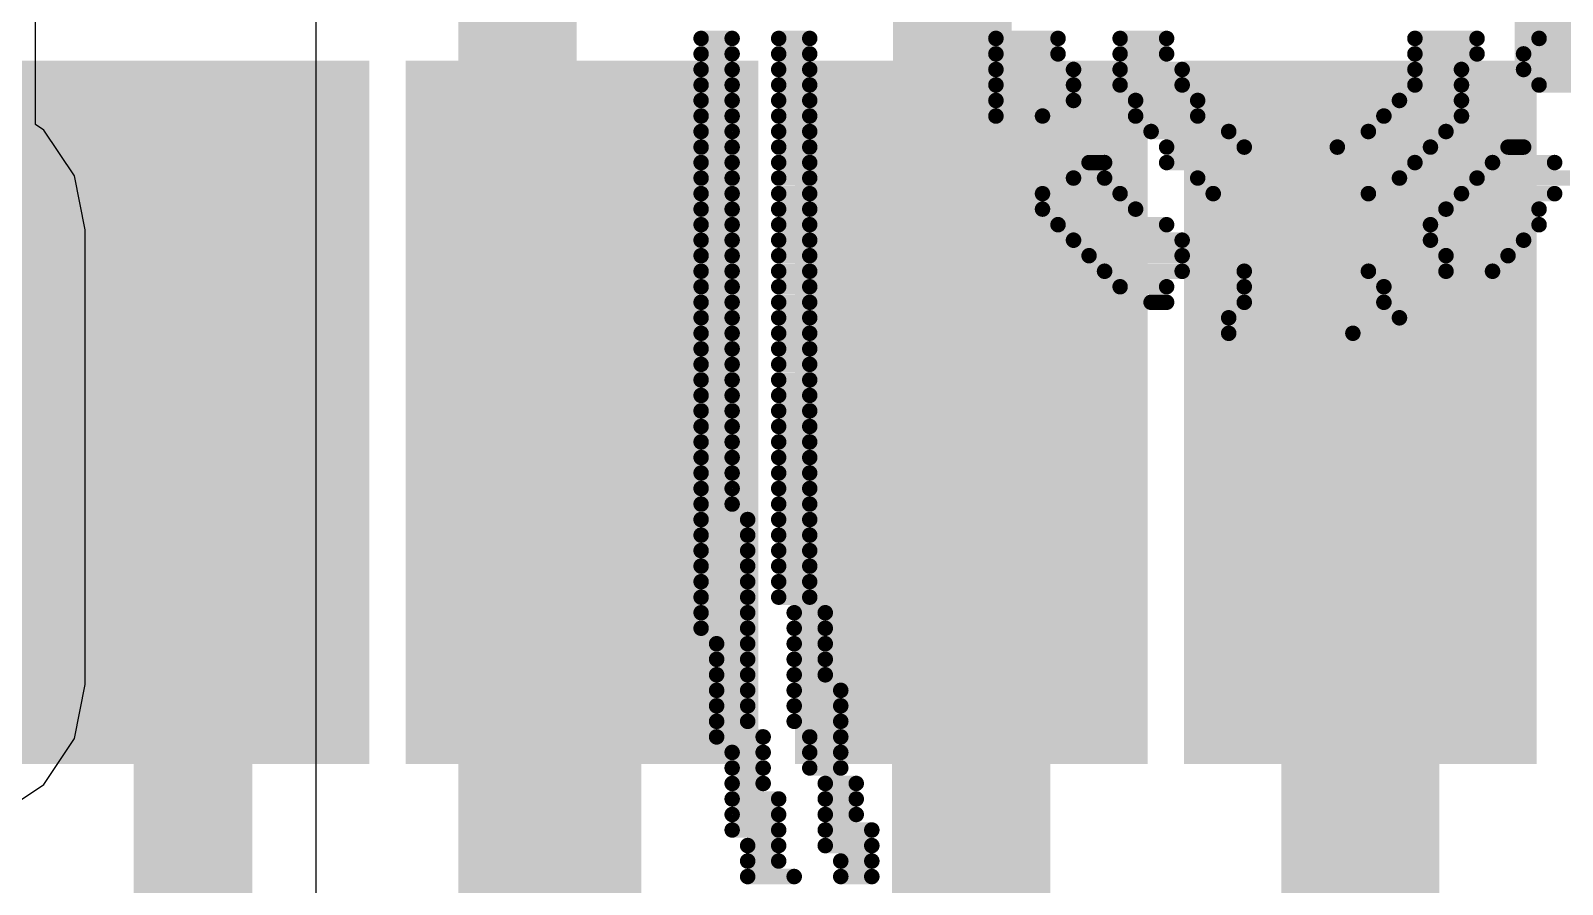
# Model space of a CAD drawing. Header units: inches. Extents: x -8 to 384, y -12 to 64.
# Drawn here: x 10.423 to 12.392, y 3.045 to 4.142 of the extents above; entities that cross this region are included whole.
import ezdxf

# ---------------------------------------------------------------- set-up
doc = ezdxf.new("R2010")
doc.units = ezdxf.units.IN
for name, color, linetype in [('Board_outline', 216, 'Continuous'), ('Bottom Layer', 5, 'Continuous'), ('Bottom Overlay', 54, 'Continuous'), ('Top Layer', 1, 'Continuous'), ('Top Paste', 8, 'Continuous'), ('Top Solder', 216, 'Continuous')]:
    doc.layers.add(name, color=color, linetype=linetype)

# ---------------------------------------------------------------- blocks, each defined once
blk = doc.blocks.new('QFN64_45')
at = {"layer": 'Top Layer'}
for points in [[(2.375, -4.05), (2.375, -4.75), (2.125, -4.75), (2.125, -4.05)], [(2.875, -4.05), (2.875, -4.75), (2.625, -4.75), (2.625, -4.05)], [(3.375, -4.05), (3.375, -4.75), (3.125, -4.75), (3.125, -4.05)], [(3.875, -4.05), (3.875, -4.75), (3.625, -4.75), (3.625, -4.05)]]:
    blk.add_hatch(color=1, dxfattribs=at).paths.add_polyline_path(points)
at = {"layer": 'Top Paste'}
for points in [[(2.375, -4.05), (2.375, -4.75), (2.125, -4.75), (2.125, -4.05)], [(2.875, -4.05), (2.875, -4.75), (2.625, -4.75), (2.625, -4.05)], [(3.375, -4.05), (3.375, -4.75), (3.125, -4.75), (3.125, -4.05)], [(3.875, -4.05), (3.875, -4.75), (3.625, -4.75), (3.625, -4.05)]]:
    blk.add_hatch(color=8, dxfattribs=at).paths.add_polyline_path(points)
at = {"layer": 'Top Solder'}
for points in [[(3.9484, -3.5234), (4.8516, -3.5234), (4.8516, -3.9766), (3.9484, -3.9766)], [(2.4766, -3.9484), (2.4766, -4.8516), (2.0234, -4.8516), (2.0234, -3.9484)], [(2.9766, -3.9484), (2.9766, -4.8516), (2.5234, -4.8516), (2.5234, -3.9484)], [(3.4766, -3.9484), (3.4766, -4.8516), (3.0234, -4.8516), (3.0234, -3.9484)], [(3.9766, -3.9484), (3.9766, -4.8516), (3.5234, -4.8516), (3.5234, -3.9484)]]:
    blk.add_hatch(color=216, dxfattribs=at).paths.add_polyline_path(points)

msp = doc.modelspace()

# ---------------------------------------------------------------- linework, layer by layer
at = {"layer": 'Board_outline'}
msp.add_lwpolyline([(37.5368, 13.3604, 0.254, 0.254, 1), (-7.4632, 13.3604, 0.254, 0.254, 1)], format="xyseb", close=True, dxfattribs=at)
at = {"layer": 'Bottom Layer'}
for p, q in [((10.4299, 4.0215), (10.4299, 11.7015)), ((10.79, 4.7752), (10.79, 1.0217)), ((10.4406, 4.0144), (10.4299, 4.0215)), ((10.4799, 3.9556), (10.4406, 4.0144)), ((10.4937, 3.8862), (10.4799, 3.9556)), ((10.4937, 3.302), (10.4937, 3.8862)), ((10.4799, 3.2326), (10.4937, 3.302)), ((10.4406, 3.1738), (10.4799, 3.2326)), ((10.3818, 3.1345), (10.4406, 3.1738))]:
    msp.add_line(p, q, dxfattribs=at)
for points in [[(11.049, 0.9144, 0.1524, 0.1524, 0), (11.049, 4.7752, 0.1524, 0.1524, 0)], [(11.6078, 0.9144, 0.1524, 0.1524, 0), (11.6078, 4.5974, 0.1524, 0.1524, 0)]]:
    msp.add_lwpolyline(points, format="xyseb", dxfattribs=at)
at = {"layer": 'Bottom Overlay'}
for points in [[(11.285, 4.1321, 0.0199, 0.0199, 0), (11.3248, 4.1321, 0.0199, 0.0199, 0)], [(11.3847, 4.1321, 0.0199, 0.0199, 0), (11.4245, 4.1321, 0.0199, 0.0199, 0)], [(11.6638, 4.1321, 0.0199, 0.0199, 0), (11.7436, 4.1321, 0.0199, 0.0199, 0)], [(11.8233, 4.1321, 0.0199, 0.0199, 0), (11.8832, 4.1321, 0.0199, 0.0199, 0)], [(12.2022, 4.1321, 0.0199, 0.0199, 0), (12.282, 4.1321, 0.0199, 0.0199, 0)], [(12.3617, 4.1321, 0.0199, 0.0199, 0), (12.4415, 4.1321, 0.0199, 0.0199, 0)], [(11.285, 4.1122, 0.0199, 0.0199, 0), (11.3248, 4.1122, 0.0199, 0.0199, 0)], [(11.3847, 4.1122, 0.0199, 0.0199, 0), (11.4245, 4.1122, 0.0199, 0.0199, 0)], [(11.6638, 4.1122, 0.0199, 0.0199, 0), (11.7436, 4.1122, 0.0199, 0.0199, 0)], [(11.8233, 4.1122, 0.0199, 0.0199, 0), (11.8832, 4.1122, 0.0199, 0.0199, 0)], [(12.2022, 4.1122, 0.0199, 0.0199, 0), (12.282, 4.1122, 0.0199, 0.0199, 0)], [(12.3418, 4.1122, 0.0199, 0.0199, 0), (13.6977, 4.1122, 0.0199, 0.0199, 0)], [(11.285, 4.0922, 0.0199, 0.0199, 0), (11.3248, 4.0922, 0.0199, 0.0199, 0)], [(11.3847, 4.0922, 0.0199, 0.0199, 0), (11.4245, 4.0922, 0.0199, 0.0199, 0)], [(11.6638, 4.0922, 0.0199, 0.0199, 0), (11.7635, 4.0922, 0.0199, 0.0199, 0)], [(11.8233, 4.0922, 0.0199, 0.0199, 0), (11.9031, 4.0922, 0.0199, 0.0199, 0)], [(12.2022, 4.0922, 0.0199, 0.0199, 0), (12.262, 4.0922, 0.0199, 0.0199, 0)], [(12.3418, 4.0922, 0.0199, 0.0199, 0), (13.6977, 4.0922, 0.0199, 0.0199, 0)], [(11.285, 4.0723, 0.0199, 0.0199, 0), (11.3248, 4.0723, 0.0199, 0.0199, 0)], [(11.3847, 4.0723, 0.0199, 0.0199, 0), (11.4245, 4.0723, 0.0199, 0.0199, 0)], [(11.6638, 4.0723, 0.0199, 0.0199, 0), (11.7635, 4.0723, 0.0199, 0.0199, 0)], [(11.8233, 4.0723, 0.0199, 0.0199, 0), (11.9031, 4.0723, 0.0199, 0.0199, 0)], [(12.2022, 4.0723, 0.0199, 0.0199, 0), (12.262, 4.0723, 0.0199, 0.0199, 0)], [(12.3617, 4.0723, 0.0199, 0.0199, 0), (12.4415, 4.0723, 0.0199, 0.0199, 0)], [(11.285, 4.0524, 0.0199, 0.0199, 0), (11.3248, 4.0524, 0.0199, 0.0199, 0)], [(11.3847, 4.0524, 0.0199, 0.0199, 0), (11.4245, 4.0524, 0.0199, 0.0199, 0)], [(11.6638, 4.0524, 0.0199, 0.0199, 0), (11.7635, 4.0524, 0.0199, 0.0199, 0)], [(11.8433, 4.0524, 0.0199, 0.0199, 0), (11.923, 4.0524, 0.0199, 0.0199, 0)], [(12.1823, 4.0524, 0.0199, 0.0199, 0), (12.262, 4.0524, 0.0199, 0.0199, 0)], [(11.285, 4.0324, 0.0199, 0.0199, 0), (11.3248, 4.0324, 0.0199, 0.0199, 0)], [(11.3847, 4.0324, 0.0199, 0.0199, 0), (11.4245, 4.0324, 0.0199, 0.0199, 0)], [(11.6638, 4.0324, 0.0199, 0.0199, 0), (11.7236, 4.0324, 0.0199, 0.0199, 0)], [(11.8433, 4.0324, 0.0199, 0.0199, 0), (11.923, 4.0324, 0.0199, 0.0199, 0)], [(12.1623, 4.0324, 0.0199, 0.0199, 0), (12.262, 4.0324, 0.0199, 0.0199, 0)], [(11.285, 4.0125, 0.0199, 0.0199, 0), (11.3248, 4.0125, 0.0199, 0.0199, 0)], [(11.3847, 4.0125, 0.0199, 0.0199, 0), (11.4245, 4.0125, 0.0199, 0.0199, 0)], [(11.8632, 4.0125, 0.0199, 0.0199, 0), (11.9629, 4.0125, 0.0199, 0.0199, 0)], [(12.1424, 4.0125, 0.0199, 0.0199, 0), (12.2421, 4.0125, 0.0199, 0.0199, 0)], [(11.285, 3.9925, 0.0199, 0.0199, 0), (11.3248, 3.9925, 0.0199, 0.0199, 0)], [(11.3847, 3.9925, 0.0199, 0.0199, 0), (11.4245, 3.9925, 0.0199, 0.0199, 0)], [(11.8832, 3.9925, 0.0199, 0.0199, 0), (11.9829, 3.9925, 0.0199, 0.0199, 0)], [(12.1025, 3.9925, 0.0199, 0.0199, 0), (12.2221, 3.9925, 0.0199, 0.0199, 0)], [(12.3218, 3.9925, 0.0199, 0.0199, 0), (12.3418, 3.9925, 0.0199, 0.0199, 0)], [(11.285, 3.9726, 0.0199, 0.0199, 0), (11.3248, 3.9726, 0.0199, 0.0199, 0)], [(11.3847, 3.9726, 0.0199, 0.0199, 0), (11.4245, 3.9726, 0.0199, 0.0199, 0)], [(11.7835, 3.9726, 0.0199, 0.0199, 0), (11.8034, 3.9726, 0.0199, 0.0199, 0)], [(11.8832, 3.9726, 0.0199, 0.0199, 0), (12.2022, 3.9726, 0.0199, 0.0199, 0)], [(12.3019, 3.9726, 0.0199, 0.0199, 0), (12.3817, 3.9726, 0.0199, 0.0199, 0)], [(11.285, 3.9527, 0.0199, 0.0199, 0), (11.3248, 3.9527, 0.0199, 0.0199, 0)], [(11.3847, 3.9527, 0.0199, 0.0199, 0), (11.4245, 3.9527, 0.0199, 0.0199, 0)], [(11.7635, 3.9527, 0.0199, 0.0199, 0), (11.8034, 3.9527, 0.0199, 0.0199, 0)], [(11.923, 3.9527, 0.0199, 0.0199, 0), (12.1823, 3.9527, 0.0199, 0.0199, 0)], [(12.282, 3.9527, 0.0199, 0.0199, 0), (12.4016, 3.9527, 0.0199, 0.0199, 0)], [(11.285, 3.9327, 0.0199, 0.0199, 0), (11.3248, 3.9327, 0.0199, 0.0199, 0)], [(11.3847, 3.9327, 0.0199, 0.0199, 0), (11.4245, 3.9327, 0.0199, 0.0199, 0)], [(11.7236, 3.9327, 0.0199, 0.0199, 0), (11.8233, 3.9327, 0.0199, 0.0199, 0)], [(11.943, 3.9327, 0.0199, 0.0199, 0), (12.1424, 3.9327, 0.0199, 0.0199, 0)], [(12.262, 3.9327, 0.0199, 0.0199, 0), (12.3817, 3.9327, 0.0199, 0.0199, 0)], [(11.285, 3.9128, 0.0199, 0.0199, 0), (11.3248, 3.9128, 0.0199, 0.0199, 0)], [(11.3847, 3.9128, 0.0199, 0.0199, 0), (11.4245, 3.9128, 0.0199, 0.0199, 0)], [(11.7236, 3.9128, 0.0199, 0.0199, 0), (11.8433, 3.9128, 0.0199, 0.0199, 0)], [(12.2421, 3.9128, 0.0199, 0.0199, 0), (12.3617, 3.9128, 0.0199, 0.0199, 0)], [(11.285, 3.8928, 0.0199, 0.0199, 0), (11.3248, 3.8928, 0.0199, 0.0199, 0)], [(11.3847, 3.8928, 0.0199, 0.0199, 0), (11.4245, 3.8928, 0.0199, 0.0199, 0)], [(11.7436, 3.8928, 0.0199, 0.0199, 0), (11.8832, 3.8928, 0.0199, 0.0199, 0)], [(12.2221, 3.8928, 0.0199, 0.0199, 0), (12.3617, 3.8928, 0.0199, 0.0199, 0)], [(11.285, 3.8729, 0.0199, 0.0199, 0), (11.3248, 3.8729, 0.0199, 0.0199, 0)], [(11.3847, 3.8729, 0.0199, 0.0199, 0), (11.4245, 3.8729, 0.0199, 0.0199, 0)], [(11.7635, 3.8729, 0.0199, 0.0199, 0), (11.9031, 3.8729, 0.0199, 0.0199, 0)], [(12.2221, 3.8729, 0.0199, 0.0199, 0), (12.3418, 3.8729, 0.0199, 0.0199, 0)], [(11.285, 3.853, 0.0199, 0.0199, 0), (11.3248, 3.853, 0.0199, 0.0199, 0)], [(11.3847, 3.853, 0.0199, 0.0199, 0), (11.4245, 3.853, 0.0199, 0.0199, 0)], [(11.7835, 3.853, 0.0199, 0.0199, 0), (11.9031, 3.853, 0.0199, 0.0199, 0)], [(12.2421, 3.853, 0.0199, 0.0199, 0), (12.3218, 3.853, 0.0199, 0.0199, 0)], [(11.285, 3.833, 0.0199, 0.0199, 0), (11.3248, 3.833, 0.0199, 0.0199, 0)], [(11.3847, 3.833, 0.0199, 0.0199, 0), (11.4245, 3.833, 0.0199, 0.0199, 0)], [(11.8034, 3.833, 0.0199, 0.0199, 0), (11.9031, 3.833, 0.0199, 0.0199, 0)], [(11.9829, 3.833, 0.0199, 0.0199, 0), (12.1424, 3.833, 0.0199, 0.0199, 0)], [(12.2421, 3.833, 0.0199, 0.0199, 0), (12.3019, 3.833, 0.0199, 0.0199, 0)], [(11.285, 3.8131, 0.0199, 0.0199, 0), (11.3248, 3.8131, 0.0199, 0.0199, 0)], [(11.3847, 3.8131, 0.0199, 0.0199, 0), (11.4245, 3.8131, 0.0199, 0.0199, 0)], [(11.8233, 3.8131, 0.0199, 0.0199, 0), (11.8832, 3.8131, 0.0199, 0.0199, 0)], [(11.9829, 3.8131, 0.0199, 0.0199, 0), (12.1623, 3.8131, 0.0199, 0.0199, 0)], [(11.285, 3.7931, 0.0199, 0.0199, 0), (11.3248, 3.7931, 0.0199, 0.0199, 0)], [(11.3847, 3.7931, 0.0199, 0.0199, 0), (11.4245, 3.7931, 0.0199, 0.0199, 0)], [(11.8632, 3.7931, 0.0199, 0.0199, 0), (11.8832, 3.7931, 0.0199, 0.0199, 0)], [(11.9829, 3.7931, 0.0199, 0.0199, 0), (12.1623, 3.7931, 0.0199, 0.0199, 0)], [(11.285, 3.7732, 0.0199, 0.0199, 0), (11.3248, 3.7732, 0.0199, 0.0199, 0)], [(11.3847, 3.7732, 0.0199, 0.0199, 0), (11.4245, 3.7732, 0.0199, 0.0199, 0)], [(11.9629, 3.7732, 0.0199, 0.0199, 0), (12.1823, 3.7732, 0.0199, 0.0199, 0)], [(11.285, 3.7533, 0.0199, 0.0199, 0), (11.3248, 3.7533, 0.0199, 0.0199, 0)], [(11.3847, 3.7533, 0.0199, 0.0199, 0), (11.4245, 3.7533, 0.0199, 0.0199, 0)], [(11.9629, 3.7533, 0.0199, 0.0199, 0), (12.1224, 3.7533, 0.0199, 0.0199, 0)], [(11.285, 3.7333, 0.0199, 0.0199, 0), (11.3248, 3.7333, 0.0199, 0.0199, 0)], [(11.3847, 3.7333, 0.0199, 0.0199, 0), (11.4245, 3.7333, 0.0199, 0.0199, 0)], [(11.285, 3.7134, 0.0199, 0.0199, 0), (11.3248, 3.7134, 0.0199, 0.0199, 0)], [(11.3847, 3.7134, 0.0199, 0.0199, 0), (11.4245, 3.7134, 0.0199, 0.0199, 0)], [(11.285, 3.6934, 0.0199, 0.0199, 0), (11.3248, 3.6934, 0.0199, 0.0199, 0)], [(11.3847, 3.6934, 0.0199, 0.0199, 0), (11.4245, 3.6934, 0.0199, 0.0199, 0)], [(11.285, 3.6735, 0.0199, 0.0199, 0), (11.3248, 3.6735, 0.0199, 0.0199, 0)], [(11.3847, 3.6735, 0.0199, 0.0199, 0), (11.4245, 3.6735, 0.0199, 0.0199, 0)], [(11.285, 3.6536, 0.0199, 0.0199, 0), (11.3248, 3.6536, 0.0199, 0.0199, 0)], [(11.3847, 3.6536, 0.0199, 0.0199, 0), (11.4245, 3.6536, 0.0199, 0.0199, 0)], [(11.285, 3.6336, 0.0199, 0.0199, 0), (11.3248, 3.6336, 0.0199, 0.0199, 0)], [(11.3847, 3.6336, 0.0199, 0.0199, 0), (11.4245, 3.6336, 0.0199, 0.0199, 0)], [(11.285, 3.6137, 0.0199, 0.0199, 0), (11.3248, 3.6137, 0.0199, 0.0199, 0)], [(11.3847, 3.6137, 0.0199, 0.0199, 0), (11.4245, 3.6137, 0.0199, 0.0199, 0)], [(11.285, 3.5937, 0.0199, 0.0199, 0), (11.3248, 3.5937, 0.0199, 0.0199, 0)], [(11.3847, 3.5937, 0.0199, 0.0199, 0), (11.4245, 3.5937, 0.0199, 0.0199, 0)], [(11.285, 3.5738, 0.0199, 0.0199, 0), (11.3248, 3.5738, 0.0199, 0.0199, 0)], [(11.3847, 3.5738, 0.0199, 0.0199, 0), (11.4245, 3.5738, 0.0199, 0.0199, 0)], [(11.285, 3.5539, 0.0199, 0.0199, 0), (11.3248, 3.5539, 0.0199, 0.0199, 0)], [(11.3847, 3.5539, 0.0199, 0.0199, 0), (11.4245, 3.5539, 0.0199, 0.0199, 0)], [(11.285, 3.5339, 0.0199, 0.0199, 0), (11.3248, 3.5339, 0.0199, 0.0199, 0)], [(11.3847, 3.5339, 0.0199, 0.0199, 0), (11.4245, 3.5339, 0.0199, 0.0199, 0)], [(11.285, 3.514, 0.0199, 0.0199, 0), (11.3448, 3.514, 0.0199, 0.0199, 0)], [(11.3847, 3.514, 0.0199, 0.0199, 0), (11.4245, 3.514, 0.0199, 0.0199, 0)], [(11.285, 3.494, 0.0199, 0.0199, 0), (11.3448, 3.494, 0.0199, 0.0199, 0)], [(11.3847, 3.494, 0.0199, 0.0199, 0), (11.4245, 3.494, 0.0199, 0.0199, 0)], [(11.285, 3.4741, 0.0199, 0.0199, 0), (11.3448, 3.4741, 0.0199, 0.0199, 0)], [(11.3847, 3.4741, 0.0199, 0.0199, 0), (11.4245, 3.4741, 0.0199, 0.0199, 0)], [(11.285, 3.4542, 0.0199, 0.0199, 0), (11.3448, 3.4542, 0.0199, 0.0199, 0)], [(11.3847, 3.4542, 0.0199, 0.0199, 0), (11.4245, 3.4542, 0.0199, 0.0199, 0)], [(11.285, 3.4342, 0.0199, 0.0199, 0), (11.3448, 3.4342, 0.0199, 0.0199, 0)], [(11.3847, 3.4342, 0.0199, 0.0199, 0), (11.4245, 3.4342, 0.0199, 0.0199, 0)], [(11.285, 3.4143, 0.0199, 0.0199, 0), (11.3448, 3.4143, 0.0199, 0.0199, 0)], [(11.3847, 3.4143, 0.0199, 0.0199, 0), (11.4245, 3.4143, 0.0199, 0.0199, 0)], [(11.285, 3.3943, 0.0199, 0.0199, 0), (11.3448, 3.3943, 0.0199, 0.0199, 0)], [(11.4046, 3.3943, 0.0199, 0.0199, 0), (11.4445, 3.3943, 0.0199, 0.0199, 0)], [(11.285, 3.3744, 0.0199, 0.0199, 0), (11.3448, 3.3744, 0.0199, 0.0199, 0)], [(11.4046, 3.3744, 0.0199, 0.0199, 0), (11.4445, 3.3744, 0.0199, 0.0199, 0)], [(11.3049, 3.3545, 0.0199, 0.0199, 0), (11.3448, 3.3545, 0.0199, 0.0199, 0)], [(11.4046, 3.3545, 0.0199, 0.0199, 0), (11.4445, 3.3545, 0.0199, 0.0199, 0)], [(11.3049, 3.3345, 0.0199, 0.0199, 0), (11.3448, 3.3345, 0.0199, 0.0199, 0)], [(11.4046, 3.3345, 0.0199, 0.0199, 0), (11.4445, 3.3345, 0.0199, 0.0199, 0)], [(11.3049, 3.3146, 0.0199, 0.0199, 0), (11.3448, 3.3146, 0.0199, 0.0199, 0)], [(11.4046, 3.3146, 0.0199, 0.0199, 0), (11.4445, 3.3146, 0.0199, 0.0199, 0)], [(11.3049, 3.2946, 0.0199, 0.0199, 0), (11.3448, 3.2946, 0.0199, 0.0199, 0)], [(11.4046, 3.2946, 0.0199, 0.0199, 0), (11.4644, 3.2946, 0.0199, 0.0199, 0)], [(11.3049, 3.2747, 0.0199, 0.0199, 0), (11.3448, 3.2747, 0.0199, 0.0199, 0)], [(11.4046, 3.2747, 0.0199, 0.0199, 0), (11.4644, 3.2747, 0.0199, 0.0199, 0)], [(11.3049, 3.2548, 0.0199, 0.0199, 0), (11.3448, 3.2548, 0.0199, 0.0199, 0)], [(11.4046, 3.2548, 0.0199, 0.0199, 0), (11.4644, 3.2548, 0.0199, 0.0199, 0)], [(11.3049, 3.2348, 0.0199, 0.0199, 0), (11.3647, 3.2348, 0.0199, 0.0199, 0)], [(11.4245, 3.2348, 0.0199, 0.0199, 0), (11.4644, 3.2348, 0.0199, 0.0199, 0)], [(11.3248, 3.2149, 0.0199, 0.0199, 0), (11.3647, 3.2149, 0.0199, 0.0199, 0)], [(11.4245, 3.2149, 0.0199, 0.0199, 0), (11.4644, 3.2149, 0.0199, 0.0199, 0)], [(11.3248, 3.1949, 0.0199, 0.0199, 0), (11.3647, 3.1949, 0.0199, 0.0199, 0)], [(11.4245, 3.1949, 0.0199, 0.0199, 0), (11.4644, 3.1949, 0.0199, 0.0199, 0)], [(11.3248, 3.175, 0.0199, 0.0199, 0), (11.3647, 3.175, 0.0199, 0.0199, 0)], [(11.4445, 3.175, 0.0199, 0.0199, 0), (11.4844, 3.175, 0.0199, 0.0199, 0)], [(11.3248, 3.1551, 0.0199, 0.0199, 0), (11.3847, 3.1551, 0.0199, 0.0199, 0)], [(11.4445, 3.1551, 0.0199, 0.0199, 0), (11.4844, 3.1551, 0.0199, 0.0199, 0)], [(11.3248, 3.1351, 0.0199, 0.0199, 0), (11.3847, 3.1351, 0.0199, 0.0199, 0)], [(11.4445, 3.1351, 0.0199, 0.0199, 0), (11.4844, 3.1351, 0.0199, 0.0199, 0)], [(11.3248, 3.1152, 0.0199, 0.0199, 0), (11.3847, 3.1152, 0.0199, 0.0199, 0)], [(11.4445, 3.1152, 0.0199, 0.0199, 0), (11.5043, 3.1152, 0.0199, 0.0199, 0)], [(11.3448, 3.0952, 0.0199, 0.0199, 0), (11.3847, 3.0952, 0.0199, 0.0199, 0)], [(11.4445, 3.0952, 0.0199, 0.0199, 0), (11.5043, 3.0952, 0.0199, 0.0199, 0)], [(11.3448, 3.0753, 0.0199, 0.0199, 0), (11.3847, 3.0753, 0.0199, 0.0199, 0)], [(11.4644, 3.0753, 0.0199, 0.0199, 0), (11.5043, 3.0753, 0.0199, 0.0199, 0)], [(11.3448, 3.0554, 0.0199, 0.0199, 0), (11.4046, 3.0554, 0.0199, 0.0199, 0)], [(11.4644, 3.0554, 0.0199, 0.0199, 0), (11.5043, 3.0554, 0.0199, 0.0199, 0)]]:
    msp.add_lwpolyline(points, format="xyseb", dxfattribs=at)
for points in [[(11.28, 4.1321, 0.00997, 0.00997, 1), (11.2899, 4.1321, 0.00997, 0.00997, 1)], [(11.3199, 4.1321, 0.00997, 0.00997, 1), (11.3298, 4.1321, 0.00997, 0.00997, 1)], [(11.3797, 4.1321, 0.00997, 0.00997, 1), (11.3896, 4.1321, 0.00997, 0.00997, 1)], [(11.4196, 4.1321, 0.00997, 0.00997, 1), (11.4295, 4.1321, 0.00997, 0.00997, 1)], [(11.6588, 4.1321, 0.00997, 0.00997, 1), (11.6688, 4.1321, 0.00997, 0.00997, 1)], [(11.7386, 4.1321, 0.00997, 0.00997, 1), (11.7486, 4.1321, 0.00997, 0.00997, 1)], [(11.8184, 4.1321, 0.00997, 0.00997, 1), (11.8283, 4.1321, 0.00997, 0.00997, 1)], [(11.8782, 4.1321, 0.00997, 0.00997, 1), (11.8881, 4.1321, 0.00997, 0.00997, 1)], [(12.1972, 4.1321, 0.00997, 0.00997, 1), (12.2072, 4.1321, 0.00997, 0.00997, 1)], [(12.277, 4.1321, 0.00997, 0.00997, 1), (12.287, 4.1321, 0.00997, 0.00997, 1)], [(12.3567, 4.1321, 0.00997, 0.00997, 1), (12.3667, 4.1321, 0.00997, 0.00997, 1)], [(11.28, 4.1122, 0.00997, 0.00997, 1), (11.2899, 4.1122, 0.00997, 0.00997, 1)], [(11.3199, 4.1122, 0.00997, 0.00997, 1), (11.3298, 4.1122, 0.00997, 0.00997, 1)], [(11.3797, 4.1122, 0.00997, 0.00997, 1), (11.3896, 4.1122, 0.00997, 0.00997, 1)], [(11.4196, 4.1122, 0.00997, 0.00997, 1), (11.4295, 4.1122, 0.00997, 0.00997, 1)], [(11.6588, 4.1122, 0.00997, 0.00997, 1), (11.6688, 4.1122, 0.00997, 0.00997, 1)], [(11.7386, 4.1122, 0.00997, 0.00997, 1), (11.7486, 4.1122, 0.00997, 0.00997, 1)], [(11.8184, 4.1122, 0.00997, 0.00997, 1), (11.8283, 4.1122, 0.00997, 0.00997, 1)], [(11.8782, 4.1122, 0.00997, 0.00997, 1), (11.8881, 4.1122, 0.00997, 0.00997, 1)], [(12.1972, 4.1122, 0.00997, 0.00997, 1), (12.2072, 4.1122, 0.00997, 0.00997, 1)], [(12.277, 4.1122, 0.00997, 0.00997, 1), (12.287, 4.1122, 0.00997, 0.00997, 1)], [(12.3368, 4.1122, 0.00997, 0.00997, 1), (12.3468, 4.1122, 0.00997, 0.00997, 1)], [(11.28, 4.0922, 0.00997, 0.00997, 1), (11.2899, 4.0922, 0.00997, 0.00997, 1)], [(11.3199, 4.0922, 0.00997, 0.00997, 1), (11.3298, 4.0922, 0.00997, 0.00997, 1)], [(11.3797, 4.0922, 0.00997, 0.00997, 1), (11.3896, 4.0922, 0.00997, 0.00997, 1)], [(11.4196, 4.0922, 0.00997, 0.00997, 1), (11.4295, 4.0922, 0.00997, 0.00997, 1)], [(11.6588, 4.0922, 0.00997, 0.00997, 1), (11.6688, 4.0922, 0.00997, 0.00997, 1)], [(11.7585, 4.0922, 0.00997, 0.00997, 1), (11.7685, 4.0922, 0.00997, 0.00997, 1)], [(11.8184, 4.0922, 0.00997, 0.00997, 1), (11.8283, 4.0922, 0.00997, 0.00997, 1)], [(11.8981, 4.0922, 0.00997, 0.00997, 1), (11.9081, 4.0922, 0.00997, 0.00997, 1)], [(12.1972, 4.0922, 0.00997, 0.00997, 1), (12.2072, 4.0922, 0.00997, 0.00997, 1)], [(12.257, 4.0922, 0.00997, 0.00997, 1), (12.267, 4.0922, 0.00997, 0.00997, 1)], [(12.3368, 4.0922, 0.00997, 0.00997, 1), (12.3468, 4.0922, 0.00997, 0.00997, 1)], [(11.28, 4.0723, 0.00997, 0.00997, 1), (11.2899, 4.0723, 0.00997, 0.00997, 1)], [(11.3199, 4.0723, 0.00997, 0.00997, 1), (11.3298, 4.0723, 0.00997, 0.00997, 1)], [(11.3797, 4.0723, 0.00997, 0.00997, 1), (11.3896, 4.0723, 0.00997, 0.00997, 1)], [(11.4196, 4.0723, 0.00997, 0.00997, 1), (11.4295, 4.0723, 0.00997, 0.00997, 1)], [(11.6588, 4.0723, 0.00997, 0.00997, 1), (11.6688, 4.0723, 0.00997, 0.00997, 1)], [(11.7585, 4.0723, 0.00997, 0.00997, 1), (11.7685, 4.0723, 0.00997, 0.00997, 1)], [(11.8184, 4.0723, 0.00997, 0.00997, 1), (11.8283, 4.0723, 0.00997, 0.00997, 1)], [(11.8981, 4.0723, 0.00997, 0.00997, 1), (11.9081, 4.0723, 0.00997, 0.00997, 1)], [(12.1972, 4.0723, 0.00997, 0.00997, 1), (12.2072, 4.0723, 0.00997, 0.00997, 1)], [(12.257, 4.0723, 0.00997, 0.00997, 1), (12.267, 4.0723, 0.00997, 0.00997, 1)], [(12.3567, 4.0723, 0.00997, 0.00997, 1), (12.3667, 4.0723, 0.00997, 0.00997, 1)], [(11.28, 4.0524, 0.00997, 0.00997, 1), (11.2899, 4.0524, 0.00997, 0.00997, 1)], [(11.3199, 4.0524, 0.00997, 0.00997, 1), (11.3298, 4.0524, 0.00997, 0.00997, 1)], [(11.3797, 4.0524, 0.00997, 0.00997, 1), (11.3896, 4.0524, 0.00997, 0.00997, 1)], [(11.4196, 4.0524, 0.00997, 0.00997, 1), (11.4295, 4.0524, 0.00997, 0.00997, 1)], [(11.6588, 4.0524, 0.00997, 0.00997, 1), (11.6688, 4.0524, 0.00997, 0.00997, 1)], [(11.7585, 4.0524, 0.00997, 0.00997, 1), (11.7685, 4.0524, 0.00997, 0.00997, 1)], [(11.8383, 4.0524, 0.00997, 0.00997, 1), (11.8483, 4.0524, 0.00997, 0.00997, 1)], [(11.9181, 4.0524, 0.00997, 0.00997, 1), (11.928, 4.0524, 0.00997, 0.00997, 1)], [(12.1773, 4.0524, 0.00997, 0.00997, 1), (12.1873, 4.0524, 0.00997, 0.00997, 1)], [(12.257, 4.0524, 0.00997, 0.00997, 1), (12.267, 4.0524, 0.00997, 0.00997, 1)], [(11.28, 4.0324, 0.00997, 0.00997, 1), (11.2899, 4.0324, 0.00997, 0.00997, 1)], [(11.3199, 4.0324, 0.00997, 0.00997, 1), (11.3298, 4.0324, 0.00997, 0.00997, 1)], [(11.3797, 4.0324, 0.00997, 0.00997, 1), (11.3896, 4.0324, 0.00997, 0.00997, 1)], [(11.4196, 4.0324, 0.00997, 0.00997, 1), (11.4295, 4.0324, 0.00997, 0.00997, 1)], [(11.6588, 4.0324, 0.00997, 0.00997, 1), (11.6688, 4.0324, 0.00997, 0.00997, 1)], [(11.7187, 4.0324, 0.00997, 0.00997, 1), (11.7286, 4.0324, 0.00997, 0.00997, 1)], [(11.8383, 4.0324, 0.00997, 0.00997, 1), (11.8483, 4.0324, 0.00997, 0.00997, 1)], [(11.9181, 4.0324, 0.00997, 0.00997, 1), (11.928, 4.0324, 0.00997, 0.00997, 1)], [(12.1573, 4.0324, 0.00997, 0.00997, 1), (12.1673, 4.0324, 0.00997, 0.00997, 1)], [(12.257, 4.0324, 0.00997, 0.00997, 1), (12.267, 4.0324, 0.00997, 0.00997, 1)], [(11.28, 4.0125, 0.00997, 0.00997, 1), (11.2899, 4.0125, 0.00997, 0.00997, 1)], [(11.3199, 4.0125, 0.00997, 0.00997, 1), (11.3298, 4.0125, 0.00997, 0.00997, 1)], [(11.3797, 4.0125, 0.00997, 0.00997, 1), (11.3896, 4.0125, 0.00997, 0.00997, 1)], [(11.4196, 4.0125, 0.00997, 0.00997, 1), (11.4295, 4.0125, 0.00997, 0.00997, 1)], [(11.8582, 4.0125, 0.00997, 0.00997, 1), (11.8682, 4.0125, 0.00997, 0.00997, 1)], [(11.9579, 4.0125, 0.00997, 0.00997, 1), (11.9679, 4.0125, 0.00997, 0.00997, 1)], [(12.1374, 4.0125, 0.00997, 0.00997, 1), (12.1474, 4.0125, 0.00997, 0.00997, 1)], [(12.2371, 4.0125, 0.00997, 0.00997, 1), (12.2471, 4.0125, 0.00997, 0.00997, 1)], [(11.28, 3.9925, 0.00997, 0.00997, 1), (11.2899, 3.9925, 0.00997, 0.00997, 1)], [(11.3199, 3.9925, 0.00997, 0.00997, 1), (11.3298, 3.9925, 0.00997, 0.00997, 1)], [(11.3797, 3.9925, 0.00997, 0.00997, 1), (11.3896, 3.9925, 0.00997, 0.00997, 1)], [(11.4196, 3.9925, 0.00997, 0.00997, 1), (11.4295, 3.9925, 0.00997, 0.00997, 1)], [(11.8782, 3.9925, 0.00997, 0.00997, 1), (11.8881, 3.9925, 0.00997, 0.00997, 1)], [(11.9779, 3.9925, 0.00997, 0.00997, 1), (11.9879, 3.9925, 0.00997, 0.00997, 1)], [(12.0975, 3.9925, 0.00997, 0.00997, 1), (12.1075, 3.9925, 0.00997, 0.00997, 1)], [(12.2172, 3.9925, 0.00997, 0.00997, 1), (12.2271, 3.9925, 0.00997, 0.00997, 1)], [(12.3169, 3.9925, 0.00997, 0.00997, 1), (12.3268, 3.9925, 0.00997, 0.00997, 1)], [(12.3368, 3.9925, 0.00997, 0.00997, 1), (12.3468, 3.9925, 0.00997, 0.00997, 1)], [(11.28, 3.9726, 0.00997, 0.00997, 1), (11.2899, 3.9726, 0.00997, 0.00997, 1)], [(11.3199, 3.9726, 0.00997, 0.00997, 1), (11.3298, 3.9726, 0.00997, 0.00997, 1)], [(11.3797, 3.9726, 0.00997, 0.00997, 1), (11.3896, 3.9726, 0.00997, 0.00997, 1)], [(11.4196, 3.9726, 0.00997, 0.00997, 1), (11.4295, 3.9726, 0.00997, 0.00997, 1)], [(11.7785, 3.9726, 0.00997, 0.00997, 1), (11.7884, 3.9726, 0.00997, 0.00997, 1)], [(11.7984, 3.9726, 0.00997, 0.00997, 1), (11.8084, 3.9726, 0.00997, 0.00997, 1)], [(11.8782, 3.9726, 0.00997, 0.00997, 1), (11.8881, 3.9726, 0.00997, 0.00997, 1)], [(12.1972, 3.9726, 0.00997, 0.00997, 1), (12.2072, 3.9726, 0.00997, 0.00997, 1)], [(12.2969, 3.9726, 0.00997, 0.00997, 1), (12.3069, 3.9726, 0.00997, 0.00997, 1)], [(12.3767, 3.9726, 0.00997, 0.00997, 1), (12.3867, 3.9726, 0.00997, 0.00997, 1)], [(11.28, 3.9527, 0.00997, 0.00997, 1), (11.2899, 3.9527, 0.00997, 0.00997, 1)], [(11.3199, 3.9527, 0.00997, 0.00997, 1), (11.3298, 3.9527, 0.00997, 0.00997, 1)], [(11.3797, 3.9527, 0.00997, 0.00997, 1), (11.3896, 3.9527, 0.00997, 0.00997, 1)], [(11.4196, 3.9527, 0.00997, 0.00997, 1), (11.4295, 3.9527, 0.00997, 0.00997, 1)], [(11.7585, 3.9527, 0.00997, 0.00997, 1), (11.7685, 3.9527, 0.00997, 0.00997, 1)], [(11.7984, 3.9527, 0.00997, 0.00997, 1), (11.8084, 3.9527, 0.00997, 0.00997, 1)], [(11.9181, 3.9527, 0.00997, 0.00997, 1), (11.928, 3.9527, 0.00997, 0.00997, 1)], [(12.1773, 3.9527, 0.00997, 0.00997, 1), (12.1873, 3.9527, 0.00997, 0.00997, 1)], [(12.277, 3.9527, 0.00997, 0.00997, 1), (12.287, 3.9527, 0.00997, 0.00997, 1)], [(11.28, 3.9327, 0.00997, 0.00997, 1), (11.2899, 3.9327, 0.00997, 0.00997, 1)], [(11.3199, 3.9327, 0.00997, 0.00997, 1), (11.3298, 3.9327, 0.00997, 0.00997, 1)], [(11.3797, 3.9327, 0.00997, 0.00997, 1), (11.3896, 3.9327, 0.00997, 0.00997, 1)], [(11.4196, 3.9327, 0.00997, 0.00997, 1), (11.4295, 3.9327, 0.00997, 0.00997, 1)], [(11.7187, 3.9327, 0.00997, 0.00997, 1), (11.7286, 3.9327, 0.00997, 0.00997, 1)], [(11.8184, 3.9327, 0.00997, 0.00997, 1), (11.8283, 3.9327, 0.00997, 0.00997, 1)], [(11.938, 3.9327, 0.00997, 0.00997, 1), (11.948, 3.9327, 0.00997, 0.00997, 1)], [(12.1374, 3.9327, 0.00997, 0.00997, 1), (12.1474, 3.9327, 0.00997, 0.00997, 1)], [(12.257, 3.9327, 0.00997, 0.00997, 1), (12.267, 3.9327, 0.00997, 0.00997, 1)], [(12.3767, 3.9327, 0.00997, 0.00997, 1), (12.3867, 3.9327, 0.00997, 0.00997, 1)], [(11.28, 3.9128, 0.00997, 0.00997, 1), (11.2899, 3.9128, 0.00997, 0.00997, 1)], [(11.3199, 3.9128, 0.00997, 0.00997, 1), (11.3298, 3.9128, 0.00997, 0.00997, 1)], [(11.3797, 3.9128, 0.00997, 0.00997, 1), (11.3896, 3.9128, 0.00997, 0.00997, 1)], [(11.4196, 3.9128, 0.00997, 0.00997, 1), (11.4295, 3.9128, 0.00997, 0.00997, 1)], [(11.7187, 3.9128, 0.00997, 0.00997, 1), (11.7286, 3.9128, 0.00997, 0.00997, 1)], [(11.8383, 3.9128, 0.00997, 0.00997, 1), (11.8483, 3.9128, 0.00997, 0.00997, 1)], [(12.2371, 3.9128, 0.00997, 0.00997, 1), (12.2471, 3.9128, 0.00997, 0.00997, 1)], [(12.3567, 3.9128, 0.00997, 0.00997, 1), (12.3667, 3.9128, 0.00997, 0.00997, 1)], [(11.28, 3.8928, 0.00997, 0.00997, 1), (11.2899, 3.8928, 0.00997, 0.00997, 1)], [(11.3199, 3.8928, 0.00997, 0.00997, 1), (11.3298, 3.8928, 0.00997, 0.00997, 1)], [(11.3797, 3.8928, 0.00997, 0.00997, 1), (11.3896, 3.8928, 0.00997, 0.00997, 1)], [(11.4196, 3.8928, 0.00997, 0.00997, 1), (11.4295, 3.8928, 0.00997, 0.00997, 1)], [(11.7386, 3.8928, 0.00997, 0.00997, 1), (11.7486, 3.8928, 0.00997, 0.00997, 1)], [(11.8782, 3.8928, 0.00997, 0.00997, 1), (11.8881, 3.8928, 0.00997, 0.00997, 1)], [(12.2172, 3.8928, 0.00997, 0.00997, 1), (12.2271, 3.8928, 0.00997, 0.00997, 1)], [(12.3567, 3.8928, 0.00997, 0.00997, 1), (12.3667, 3.8928, 0.00997, 0.00997, 1)], [(11.28, 3.8729, 0.00997, 0.00997, 1), (11.2899, 3.8729, 0.00997, 0.00997, 1)], [(11.3199, 3.8729, 0.00997, 0.00997, 1), (11.3298, 3.8729, 0.00997, 0.00997, 1)], [(11.3797, 3.8729, 0.00997, 0.00997, 1), (11.3896, 3.8729, 0.00997, 0.00997, 1)], [(11.4196, 3.8729, 0.00997, 0.00997, 1), (11.4295, 3.8729, 0.00997, 0.00997, 1)], [(11.7585, 3.8729, 0.00997, 0.00997, 1), (11.7685, 3.8729, 0.00997, 0.00997, 1)], [(11.8981, 3.8729, 0.00997, 0.00997, 1), (11.9081, 3.8729, 0.00997, 0.00997, 1)], [(12.2172, 3.8729, 0.00997, 0.00997, 1), (12.2271, 3.8729, 0.00997, 0.00997, 1)], [(12.3368, 3.8729, 0.00997, 0.00997, 1), (12.3468, 3.8729, 0.00997, 0.00997, 1)], [(11.28, 3.853, 0.00997, 0.00997, 1), (11.2899, 3.853, 0.00997, 0.00997, 1)], [(11.3199, 3.853, 0.00997, 0.00997, 1), (11.3298, 3.853, 0.00997, 0.00997, 1)], [(11.3797, 3.853, 0.00997, 0.00997, 1), (11.3896, 3.853, 0.00997, 0.00997, 1)], [(11.4196, 3.853, 0.00997, 0.00997, 1), (11.4295, 3.853, 0.00997, 0.00997, 1)], [(11.7785, 3.853, 0.00997, 0.00997, 1), (11.7884, 3.853, 0.00997, 0.00997, 1)], [(11.8981, 3.853, 0.00997, 0.00997, 1), (11.9081, 3.853, 0.00997, 0.00997, 1)], [(12.2371, 3.853, 0.00997, 0.00997, 1), (12.2471, 3.853, 0.00997, 0.00997, 1)], [(12.3169, 3.853, 0.00997, 0.00997, 1), (12.3268, 3.853, 0.00997, 0.00997, 1)], [(11.28, 3.833, 0.00997, 0.00997, 1), (11.2899, 3.833, 0.00997, 0.00997, 1)], [(11.3199, 3.833, 0.00997, 0.00997, 1), (11.3298, 3.833, 0.00997, 0.00997, 1)], [(11.3797, 3.833, 0.00997, 0.00997, 1), (11.3896, 3.833, 0.00997, 0.00997, 1)], [(11.4196, 3.833, 0.00997, 0.00997, 1), (11.4295, 3.833, 0.00997, 0.00997, 1)], [(11.7984, 3.833, 0.00997, 0.00997, 1), (11.8084, 3.833, 0.00997, 0.00997, 1)], [(11.8981, 3.833, 0.00997, 0.00997, 1), (11.9081, 3.833, 0.00997, 0.00997, 1)], [(11.9779, 3.833, 0.00997, 0.00997, 1), (11.9879, 3.833, 0.00997, 0.00997, 1)], [(12.1374, 3.833, 0.00997, 0.00997, 1), (12.1474, 3.833, 0.00997, 0.00997, 1)], [(12.2371, 3.833, 0.00997, 0.00997, 1), (12.2471, 3.833, 0.00997, 0.00997, 1)], [(12.2969, 3.833, 0.00997, 0.00997, 1), (12.3069, 3.833, 0.00997, 0.00997, 1)], [(11.28, 3.8131, 0.00997, 0.00997, 1), (11.2899, 3.8131, 0.00997, 0.00997, 1)], [(11.3199, 3.8131, 0.00997, 0.00997, 1), (11.3298, 3.8131, 0.00997, 0.00997, 1)], [(11.3797, 3.8131, 0.00997, 0.00997, 1), (11.3896, 3.8131, 0.00997, 0.00997, 1)], [(11.4196, 3.8131, 0.00997, 0.00997, 1), (11.4295, 3.8131, 0.00997, 0.00997, 1)], [(11.8184, 3.8131, 0.00997, 0.00997, 1), (11.8283, 3.8131, 0.00997, 0.00997, 1)], [(11.8782, 3.8131, 0.00997, 0.00997, 1), (11.8881, 3.8131, 0.00997, 0.00997, 1)], [(11.9779, 3.8131, 0.00997, 0.00997, 1), (11.9879, 3.8131, 0.00997, 0.00997, 1)], [(12.1573, 3.8131, 0.00997, 0.00997, 1), (12.1673, 3.8131, 0.00997, 0.00997, 1)], [(11.28, 3.7931, 0.00997, 0.00997, 1), (11.2899, 3.7931, 0.00997, 0.00997, 1)], [(11.3199, 3.7931, 0.00997, 0.00997, 1), (11.3298, 3.7931, 0.00997, 0.00997, 1)], [(11.3797, 3.7931, 0.00997, 0.00997, 1), (11.3896, 3.7931, 0.00997, 0.00997, 1)], [(11.4196, 3.7931, 0.00997, 0.00997, 1), (11.4295, 3.7931, 0.00997, 0.00997, 1)], [(11.8582, 3.7931, 0.00997, 0.00997, 1), (11.8682, 3.7931, 0.00997, 0.00997, 1)], [(11.8782, 3.7931, 0.00997, 0.00997, 1), (11.8881, 3.7931, 0.00997, 0.00997, 1)], [(11.9779, 3.7931, 0.00997, 0.00997, 1), (11.9879, 3.7931, 0.00997, 0.00997, 1)], [(12.1573, 3.7931, 0.00997, 0.00997, 1), (12.1673, 3.7931, 0.00997, 0.00997, 1)], [(11.28, 3.7732, 0.00997, 0.00997, 1), (11.2899, 3.7732, 0.00997, 0.00997, 1)], [(11.3199, 3.7732, 0.00997, 0.00997, 1), (11.3298, 3.7732, 0.00997, 0.00997, 1)], [(11.3797, 3.7732, 0.00997, 0.00997, 1), (11.3896, 3.7732, 0.00997, 0.00997, 1)], [(11.4196, 3.7732, 0.00997, 0.00997, 1), (11.4295, 3.7732, 0.00997, 0.00997, 1)], [(11.9579, 3.7732, 0.00997, 0.00997, 1), (11.9679, 3.7732, 0.00997, 0.00997, 1)], [(12.1773, 3.7732, 0.00997, 0.00997, 1), (12.1873, 3.7732, 0.00997, 0.00997, 1)], [(11.28, 3.7533, 0.00997, 0.00997, 1), (11.2899, 3.7533, 0.00997, 0.00997, 1)], [(11.3199, 3.7533, 0.00997, 0.00997, 1), (11.3298, 3.7533, 0.00997, 0.00997, 1)], [(11.3797, 3.7533, 0.00997, 0.00997, 1), (11.3896, 3.7533, 0.00997, 0.00997, 1)], [(11.4196, 3.7533, 0.00997, 0.00997, 1), (11.4295, 3.7533, 0.00997, 0.00997, 1)], [(11.9579, 3.7533, 0.00997, 0.00997, 1), (11.9679, 3.7533, 0.00997, 0.00997, 1)], [(12.1175, 3.7533, 0.00997, 0.00997, 1), (12.1274, 3.7533, 0.00997, 0.00997, 1)], [(11.28, 3.7333, 0.00997, 0.00997, 1), (11.2899, 3.7333, 0.00997, 0.00997, 1)], [(11.3199, 3.7333, 0.00997, 0.00997, 1), (11.3298, 3.7333, 0.00997, 0.00997, 1)], [(11.3797, 3.7333, 0.00997, 0.00997, 1), (11.3896, 3.7333, 0.00997, 0.00997, 1)], [(11.4196, 3.7333, 0.00997, 0.00997, 1), (11.4295, 3.7333, 0.00997, 0.00997, 1)], [(11.28, 3.7134, 0.00997, 0.00997, 1), (11.2899, 3.7134, 0.00997, 0.00997, 1)], [(11.3199, 3.7134, 0.00997, 0.00997, 1), (11.3298, 3.7134, 0.00997, 0.00997, 1)], [(11.3797, 3.7134, 0.00997, 0.00997, 1), (11.3896, 3.7134, 0.00997, 0.00997, 1)], [(11.4196, 3.7134, 0.00997, 0.00997, 1), (11.4295, 3.7134, 0.00997, 0.00997, 1)], [(11.28, 3.6934, 0.00997, 0.00997, 1), (11.2899, 3.6934, 0.00997, 0.00997, 1)], [(11.3199, 3.6934, 0.00997, 0.00997, 1), (11.3298, 3.6934, 0.00997, 0.00997, 1)], [(11.3797, 3.6934, 0.00997, 0.00997, 1), (11.3896, 3.6934, 0.00997, 0.00997, 1)], [(11.4196, 3.6934, 0.00997, 0.00997, 1), (11.4295, 3.6934, 0.00997, 0.00997, 1)], [(11.28, 3.6735, 0.00997, 0.00997, 1), (11.2899, 3.6735, 0.00997, 0.00997, 1)], [(11.3199, 3.6735, 0.00997, 0.00997, 1), (11.3298, 3.6735, 0.00997, 0.00997, 1)], [(11.3797, 3.6735, 0.00997, 0.00997, 1), (11.3896, 3.6735, 0.00997, 0.00997, 1)], [(11.4196, 3.6735, 0.00997, 0.00997, 1), (11.4295, 3.6735, 0.00997, 0.00997, 1)], [(11.28, 3.6536, 0.00997, 0.00997, 1), (11.2899, 3.6536, 0.00997, 0.00997, 1)], [(11.3199, 3.6536, 0.00997, 0.00997, 1), (11.3298, 3.6536, 0.00997, 0.00997, 1)], [(11.3797, 3.6536, 0.00997, 0.00997, 1), (11.3896, 3.6536, 0.00997, 0.00997, 1)], [(11.4196, 3.6536, 0.00997, 0.00997, 1), (11.4295, 3.6536, 0.00997, 0.00997, 1)], [(11.28, 3.6336, 0.00997, 0.00997, 1), (11.2899, 3.6336, 0.00997, 0.00997, 1)], [(11.3199, 3.6336, 0.00997, 0.00997, 1), (11.3298, 3.6336, 0.00997, 0.00997, 1)], [(11.3797, 3.6336, 0.00997, 0.00997, 1), (11.3896, 3.6336, 0.00997, 0.00997, 1)], [(11.4196, 3.6336, 0.00997, 0.00997, 1), (11.4295, 3.6336, 0.00997, 0.00997, 1)], [(11.28, 3.6137, 0.00997, 0.00997, 1), (11.2899, 3.6137, 0.00997, 0.00997, 1)], [(11.3199, 3.6137, 0.00997, 0.00997, 1), (11.3298, 3.6137, 0.00997, 0.00997, 1)], [(11.3797, 3.6137, 0.00997, 0.00997, 1), (11.3896, 3.6137, 0.00997, 0.00997, 1)], [(11.4196, 3.6137, 0.00997, 0.00997, 1), (11.4295, 3.6137, 0.00997, 0.00997, 1)], [(11.28, 3.5937, 0.00997, 0.00997, 1), (11.2899, 3.5937, 0.00997, 0.00997, 1)], [(11.3199, 3.5937, 0.00997, 0.00997, 1), (11.3298, 3.5937, 0.00997, 0.00997, 1)], [(11.3797, 3.5937, 0.00997, 0.00997, 1), (11.3896, 3.5937, 0.00997, 0.00997, 1)], [(11.4196, 3.5937, 0.00997, 0.00997, 1), (11.4295, 3.5937, 0.00997, 0.00997, 1)], [(11.28, 3.5738, 0.00997, 0.00997, 1), (11.2899, 3.5738, 0.00997, 0.00997, 1)], [(11.3199, 3.5738, 0.00997, 0.00997, 1), (11.3298, 3.5738, 0.00997, 0.00997, 1)], [(11.3797, 3.5738, 0.00997, 0.00997, 1), (11.3896, 3.5738, 0.00997, 0.00997, 1)], [(11.4196, 3.5738, 0.00997, 0.00997, 1), (11.4295, 3.5738, 0.00997, 0.00997, 1)], [(11.28, 3.5539, 0.00997, 0.00997, 1), (11.2899, 3.5539, 0.00997, 0.00997, 1)], [(11.3199, 3.5539, 0.00997, 0.00997, 1), (11.3298, 3.5539, 0.00997, 0.00997, 1)], [(11.3797, 3.5539, 0.00997, 0.00997, 1), (11.3896, 3.5539, 0.00997, 0.00997, 1)], [(11.4196, 3.5539, 0.00997, 0.00997, 1), (11.4295, 3.5539, 0.00997, 0.00997, 1)], [(11.28, 3.5339, 0.00997, 0.00997, 1), (11.2899, 3.5339, 0.00997, 0.00997, 1)], [(11.3199, 3.5339, 0.00997, 0.00997, 1), (11.3298, 3.5339, 0.00997, 0.00997, 1)], [(11.3797, 3.5339, 0.00997, 0.00997, 1), (11.3896, 3.5339, 0.00997, 0.00997, 1)], [(11.4196, 3.5339, 0.00997, 0.00997, 1), (11.4295, 3.5339, 0.00997, 0.00997, 1)], [(11.28, 3.514, 0.00997, 0.00997, 1), (11.2899, 3.514, 0.00997, 0.00997, 1)], [(11.3398, 3.514, 0.00997, 0.00997, 1), (11.3498, 3.514, 0.00997, 0.00997, 1)], [(11.3797, 3.514, 0.00997, 0.00997, 1), (11.3896, 3.514, 0.00997, 0.00997, 1)], [(11.4196, 3.514, 0.00997, 0.00997, 1), (11.4295, 3.514, 0.00997, 0.00997, 1)], [(11.28, 3.494, 0.00997, 0.00997, 1), (11.2899, 3.494, 0.00997, 0.00997, 1)], [(11.3398, 3.494, 0.00997, 0.00997, 1), (11.3498, 3.494, 0.00997, 0.00997, 1)], [(11.3797, 3.494, 0.00997, 0.00997, 1), (11.3896, 3.494, 0.00997, 0.00997, 1)], [(11.4196, 3.494, 0.00997, 0.00997, 1), (11.4295, 3.494, 0.00997, 0.00997, 1)], [(11.28, 3.4741, 0.00997, 0.00997, 1), (11.2899, 3.4741, 0.00997, 0.00997, 1)], [(11.3398, 3.4741, 0.00997, 0.00997, 1), (11.3498, 3.4741, 0.00997, 0.00997, 1)], [(11.3797, 3.4741, 0.00997, 0.00997, 1), (11.3896, 3.4741, 0.00997, 0.00997, 1)], [(11.4196, 3.4741, 0.00997, 0.00997, 1), (11.4295, 3.4741, 0.00997, 0.00997, 1)], [(11.28, 3.4542, 0.00997, 0.00997, 1), (11.2899, 3.4542, 0.00997, 0.00997, 1)], [(11.3398, 3.4542, 0.00997, 0.00997, 1), (11.3498, 3.4542, 0.00997, 0.00997, 1)], [(11.3797, 3.4542, 0.00997, 0.00997, 1), (11.3896, 3.4542, 0.00997, 0.00997, 1)], [(11.4196, 3.4542, 0.00997, 0.00997, 1), (11.4295, 3.4542, 0.00997, 0.00997, 1)], [(11.28, 3.4342, 0.00997, 0.00997, 1), (11.2899, 3.4342, 0.00997, 0.00997, 1)], [(11.3398, 3.4342, 0.00997, 0.00997, 1), (11.3498, 3.4342, 0.00997, 0.00997, 1)], [(11.3797, 3.4342, 0.00997, 0.00997, 1), (11.3896, 3.4342, 0.00997, 0.00997, 1)], [(11.4196, 3.4342, 0.00997, 0.00997, 1), (11.4295, 3.4342, 0.00997, 0.00997, 1)], [(11.28, 3.4143, 0.00997, 0.00997, 1), (11.2899, 3.4143, 0.00997, 0.00997, 1)], [(11.3398, 3.4143, 0.00997, 0.00997, 1), (11.3498, 3.4143, 0.00997, 0.00997, 1)], [(11.3797, 3.4143, 0.00997, 0.00997, 1), (11.3896, 3.4143, 0.00997, 0.00997, 1)], [(11.4196, 3.4143, 0.00997, 0.00997, 1), (11.4295, 3.4143, 0.00997, 0.00997, 1)], [(11.28, 3.3943, 0.00997, 0.00997, 1), (11.2899, 3.3943, 0.00997, 0.00997, 1)], [(11.3398, 3.3943, 0.00997, 0.00997, 1), (11.3498, 3.3943, 0.00997, 0.00997, 1)], [(11.3996, 3.3943, 0.00997, 0.00997, 1), (11.4096, 3.3943, 0.00997, 0.00997, 1)], [(11.4395, 3.3943, 0.00997, 0.00997, 1), (11.4495, 3.3943, 0.00997, 0.00997, 1)], [(11.28, 3.3744, 0.00997, 0.00997, 1), (11.2899, 3.3744, 0.00997, 0.00997, 1)], [(11.3398, 3.3744, 0.00997, 0.00997, 1), (11.3498, 3.3744, 0.00997, 0.00997, 1)], [(11.3996, 3.3744, 0.00997, 0.00997, 1), (11.4096, 3.3744, 0.00997, 0.00997, 1)], [(11.4395, 3.3744, 0.00997, 0.00997, 1), (11.4495, 3.3744, 0.00997, 0.00997, 1)], [(11.2999, 3.3545, 0.00997, 0.00997, 1), (11.3099, 3.3545, 0.00997, 0.00997, 1)], [(11.3398, 3.3545, 0.00997, 0.00997, 1), (11.3498, 3.3545, 0.00997, 0.00997, 1)], [(11.3996, 3.3545, 0.00997, 0.00997, 1), (11.4096, 3.3545, 0.00997, 0.00997, 1)], [(11.4395, 3.3545, 0.00997, 0.00997, 1), (11.4495, 3.3545, 0.00997, 0.00997, 1)], [(11.2999, 3.3345, 0.00997, 0.00997, 1), (11.3099, 3.3345, 0.00997, 0.00997, 1)], [(11.3398, 3.3345, 0.00997, 0.00997, 1), (11.3498, 3.3345, 0.00997, 0.00997, 1)], [(11.3996, 3.3345, 0.00997, 0.00997, 1), (11.4096, 3.3345, 0.00997, 0.00997, 1)], [(11.4395, 3.3345, 0.00997, 0.00997, 1), (11.4495, 3.3345, 0.00997, 0.00997, 1)], [(11.2999, 3.3146, 0.00997, 0.00997, 1), (11.3099, 3.3146, 0.00997, 0.00997, 1)], [(11.3398, 3.3146, 0.00997, 0.00997, 1), (11.3498, 3.3146, 0.00997, 0.00997, 1)], [(11.3996, 3.3146, 0.00997, 0.00997, 1), (11.4096, 3.3146, 0.00997, 0.00997, 1)], [(11.4395, 3.3146, 0.00997, 0.00997, 1), (11.4495, 3.3146, 0.00997, 0.00997, 1)], [(11.2999, 3.2946, 0.00997, 0.00997, 1), (11.3099, 3.2946, 0.00997, 0.00997, 1)], [(11.3398, 3.2946, 0.00997, 0.00997, 1), (11.3498, 3.2946, 0.00997, 0.00997, 1)], [(11.3996, 3.2946, 0.00997, 0.00997, 1), (11.4096, 3.2946, 0.00997, 0.00997, 1)], [(11.4594, 3.2946, 0.00997, 0.00997, 1), (11.4694, 3.2946, 0.00997, 0.00997, 1)], [(11.2999, 3.2747, 0.00997, 0.00997, 1), (11.3099, 3.2747, 0.00997, 0.00997, 1)], [(11.3398, 3.2747, 0.00997, 0.00997, 1), (11.3498, 3.2747, 0.00997, 0.00997, 1)], [(11.3996, 3.2747, 0.00997, 0.00997, 1), (11.4096, 3.2747, 0.00997, 0.00997, 1)], [(11.4594, 3.2747, 0.00997, 0.00997, 1), (11.4694, 3.2747, 0.00997, 0.00997, 1)], [(11.2999, 3.2548, 0.00997, 0.00997, 1), (11.3099, 3.2548, 0.00997, 0.00997, 1)], [(11.3398, 3.2548, 0.00997, 0.00997, 1), (11.3498, 3.2548, 0.00997, 0.00997, 1)], [(11.3996, 3.2548, 0.00997, 0.00997, 1), (11.4096, 3.2548, 0.00997, 0.00997, 1)], [(11.4594, 3.2548, 0.00997, 0.00997, 1), (11.4694, 3.2548, 0.00997, 0.00997, 1)], [(11.2999, 3.2348, 0.00997, 0.00997, 1), (11.3099, 3.2348, 0.00997, 0.00997, 1)], [(11.3597, 3.2348, 0.00997, 0.00997, 1), (11.3697, 3.2348, 0.00997, 0.00997, 1)], [(11.4196, 3.2348, 0.00997, 0.00997, 1), (11.4295, 3.2348, 0.00997, 0.00997, 1)], [(11.4594, 3.2348, 0.00997, 0.00997, 1), (11.4694, 3.2348, 0.00997, 0.00997, 1)], [(11.3199, 3.2149, 0.00997, 0.00997, 1), (11.3298, 3.2149, 0.00997, 0.00997, 1)], [(11.3597, 3.2149, 0.00997, 0.00997, 1), (11.3697, 3.2149, 0.00997, 0.00997, 1)], [(11.4196, 3.2149, 0.00997, 0.00997, 1), (11.4295, 3.2149, 0.00997, 0.00997, 1)], [(11.4594, 3.2149, 0.00997, 0.00997, 1), (11.4694, 3.2149, 0.00997, 0.00997, 1)], [(11.3199, 3.1949, 0.00997, 0.00997, 1), (11.3298, 3.1949, 0.00997, 0.00997, 1)], [(11.3597, 3.1949, 0.00997, 0.00997, 1), (11.3697, 3.1949, 0.00997, 0.00997, 1)], [(11.4196, 3.1949, 0.00997, 0.00997, 1), (11.4295, 3.1949, 0.00997, 0.00997, 1)], [(11.4594, 3.1949, 0.00997, 0.00997, 1), (11.4694, 3.1949, 0.00997, 0.00997, 1)], [(11.3199, 3.175, 0.00997, 0.00997, 1), (11.3298, 3.175, 0.00997, 0.00997, 1)], [(11.3597, 3.175, 0.00997, 0.00997, 1), (11.3697, 3.175, 0.00997, 0.00997, 1)], [(11.4395, 3.175, 0.00997, 0.00997, 1), (11.4495, 3.175, 0.00997, 0.00997, 1)], [(11.4794, 3.175, 0.00997, 0.00997, 1), (11.4893, 3.175, 0.00997, 0.00997, 1)], [(11.3199, 3.1551, 0.00997, 0.00997, 1), (11.3298, 3.1551, 0.00997, 0.00997, 1)], [(11.3797, 3.1551, 0.00997, 0.00997, 1), (11.3896, 3.1551, 0.00997, 0.00997, 1)], [(11.4395, 3.1551, 0.00997, 0.00997, 1), (11.4495, 3.1551, 0.00997, 0.00997, 1)], [(11.4794, 3.1551, 0.00997, 0.00997, 1), (11.4893, 3.1551, 0.00997, 0.00997, 1)], [(11.3199, 3.1351, 0.00997, 0.00997, 1), (11.3298, 3.1351, 0.00997, 0.00997, 1)], [(11.3797, 3.1351, 0.00997, 0.00997, 1), (11.3896, 3.1351, 0.00997, 0.00997, 1)], [(11.4395, 3.1351, 0.00997, 0.00997, 1), (11.4495, 3.1351, 0.00997, 0.00997, 1)], [(11.4794, 3.1351, 0.00997, 0.00997, 1), (11.4893, 3.1351, 0.00997, 0.00997, 1)], [(11.3199, 3.1152, 0.00997, 0.00997, 1), (11.3298, 3.1152, 0.00997, 0.00997, 1)], [(11.3797, 3.1152, 0.00997, 0.00997, 1), (11.3896, 3.1152, 0.00997, 0.00997, 1)], [(11.4395, 3.1152, 0.00997, 0.00997, 1), (11.4495, 3.1152, 0.00997, 0.00997, 1)], [(11.4993, 3.1152, 0.00997, 0.00997, 1), (11.5093, 3.1152, 0.00997, 0.00997, 1)], [(11.3398, 3.0952, 0.00997, 0.00997, 1), (11.3498, 3.0952, 0.00997, 0.00997, 1)], [(11.3797, 3.0952, 0.00997, 0.00997, 1), (11.3896, 3.0952, 0.00997, 0.00997, 1)], [(11.4395, 3.0952, 0.00997, 0.00997, 1), (11.4495, 3.0952, 0.00997, 0.00997, 1)], [(11.4993, 3.0952, 0.00997, 0.00997, 1), (11.5093, 3.0952, 0.00997, 0.00997, 1)], [(11.3398, 3.0753, 0.00997, 0.00997, 1), (11.3498, 3.0753, 0.00997, 0.00997, 1)], [(11.3797, 3.0753, 0.00997, 0.00997, 1), (11.3896, 3.0753, 0.00997, 0.00997, 1)], [(11.4594, 3.0753, 0.00997, 0.00997, 1), (11.4694, 3.0753, 0.00997, 0.00997, 1)], [(11.4993, 3.0753, 0.00997, 0.00997, 1), (11.5093, 3.0753, 0.00997, 0.00997, 1)], [(11.3398, 3.0554, 0.00997, 0.00997, 1), (11.3498, 3.0554, 0.00997, 0.00997, 1)], [(11.3996, 3.0554, 0.00997, 0.00997, 1), (11.4096, 3.0554, 0.00997, 0.00997, 1)], [(11.4594, 3.0554, 0.00997, 0.00997, 1), (11.4694, 3.0554, 0.00997, 0.00997, 1)], [(11.4993, 3.0554, 0.00997, 0.00997, 1), (11.5093, 3.0554, 0.00997, 0.00997, 1)]]:
    msp.add_lwpolyline(points, format="xyseb", close=True, dxfattribs=at)
at = {"layer": 'Top Layer'}
for points in [[(11.632, 0.8624, 0.2032, 0.2032, 0), (11.632, 3.6518, 0.2032, 0.2032, 0)], [(12.132, 0.6442, 0.2032, 0.2032, 0), (12.132, 3.6518, 0.2032, 0.2032, 0)], [(10.632, 2.8088, 0.1524, 0.1524, 0), (10.632, 3.6518, 0.1524, 0.1524, 0)], [(11.132, 2.7133, 0.1524, 0.1524, 0), (11.132, 3.6518, 0.1524, 0.1524, 0)]]:
    msp.add_lwpolyline(points, format="xyseb", dxfattribs=at)
for points in [[(11.5812, 3.6518, 0.1016, 0.1016, 1), (11.6828, 3.6518, 0.1016, 0.1016, 1)], [(12.0812, 3.6518, 0.1016, 0.1016, 1), (12.1828, 3.6518, 0.1016, 0.1016, 1)], [(10.5939, 3.6518, 0.0762, 0.0762, 1), (10.6701, 3.6518, 0.0762, 0.0762, 1)], [(11.0939, 3.6518, 0.0762, 0.0762, 1), (11.1701, 3.6518, 0.0762, 0.0762, 1)]]:
    msp.add_lwpolyline(points, format="xyseb", close=True, dxfattribs=at)

# ---------------------------------------------------------------- block references
msp.add_blockref('QFN64_45', (8.382, 8.0518))

doc.saveas('drawing.dxf')
